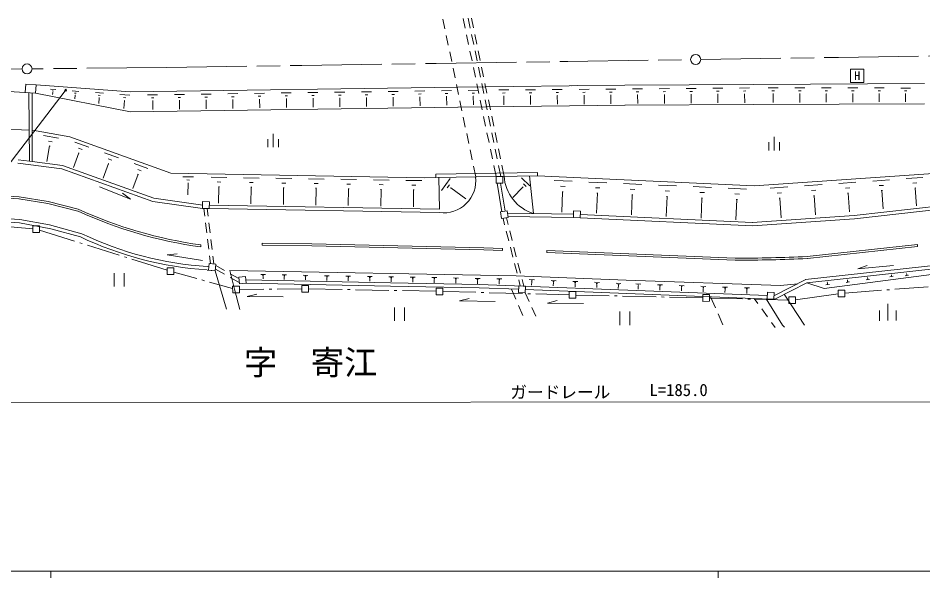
# Model space of a CAD drawing. Units: millimetres, scale not verified. Extents: x 40000 to 680000, y 20000 to 380000.
# Drawn here: x 263091 to 398664, y 204000 to 287824 of the extents above; entities that cross this region are included whole.
import ezdxf
from ezdxf.enums import TextEntityAlignment as Align

# ---------------------------------------------------------------- set-up
doc = ezdxf.new("R2010")
doc.units = ezdxf.units.MM
doc.header["$LTSCALE"] = 1000
doc.linetypes.add('CHAIN', pattern=[18.5, 12, -1.5, 3.5, -1.5])
for name, color, linetype, lineweight in [('M-BGD', 7, 'Continuous', 13), ('M-BMK', 2, 'CHAIN', 13), ('M-BMK-ROW', 30, 'Continuous', 13), ('M-BMK-SRVR', 3, 'Continuous', 13), ('M-STR-HTXT', 7, 'Continuous', 13), ('M-STR-STR1', 1, 'Continuous', 13), ('M-STR-STRC', 7, 'Continuous', 13), ('M-TTL-BAND', 7, 'Continuous', 13)]:
    doc.layers.add(name, color=color, linetype=linetype, lineweight=lineweight)
doc.layers.add('M-BMK-HTXT', color=7, linetype='Continuous')
doc.styles.add('ＭＳ ゴシック', font='')
doc.styles.get('ＭＳ ゴシック').set_extended_font_data('MS Gothic')

msp = doc.modelspace()

# ---------------------------------------------------------------- linework, layer by layer
at = {"layer": 'M-BGD'}
for p, q in [((330849, 286340), (330547, 287809)), ((331330, 286355), (331028, 287824)), ((331354, 283891), (331051, 285360)), ((331835, 283907), (331532, 285376)), ((331858, 281443), (331556, 282912)), ((332339, 281458), (332037, 282927)), ((332363, 278994), (332060, 280463)), ((332844, 279010), (332541, 280479)), ((264160, 276695), (264249, 277938)), ((264249, 277938), (265782, 277839)), ((332868, 276546), (332565, 278015)), ((333348, 276561), (333045, 278030)), ((373302, 277869), (398883, 278009)), ((255746, 277240), (265703, 276586)), ((264711, 276686), (264799, 266390)), ((265222, 276626), (265219, 266340)), ((265782, 277839), (265703, 276586)), ((265703, 276586), (279917, 273783)), ((265782, 277839), (279875, 276787)), ((268727, 277110), (267926, 277169)), ((268407, 276899), (268206, 276909)), ((268317, 276659), (268267, 276669)), ((268287, 276659), (268267, 276388)), ((272203, 276852), (271191, 276931)), ((271802, 276581), (271552, 276601)), ((275899, 276584), (274667, 276673)), ((328962, 277495), (279875, 276787)), ((298515, 276551), (300017, 276572)), ((302521, 276614), (304023, 276635)), ((306527, 276667), (308020, 276688)), ((310524, 276720), (312026, 276741)), ((314530, 276783), (316032, 276805)), ((318536, 276836), (320029, 276858)), ((322532, 276890), (324035, 276921)), ((326539, 276953), (328031, 276974)), ((354002, 277795), (328962, 277495)), ((330535, 277006), (332037, 277027)), ((331106, 276565), (331477, 276576)), ((335102, 277059), (336615, 277070)), ((335674, 276609), (336054, 276619)), ((339119, 277092), (340621, 277103)), ((339690, 276642), (340060, 276652)), ((343125, 277125), (344637, 277137)), ((343696, 276675), (344077, 276685)), ((346971, 277709), (345969, 277698)), ((347141, 277158), (348644, 277170)), ((347713, 276708), (348083, 276718)), ((351148, 277191), (352660, 277203)), ((351719, 276741), (352100, 276751)), ((354002, 277795), (373302, 277869)), ((355164, 277225), (356666, 277236)), ((355725, 276774), (356106, 276785)), ((359170, 277258), (360673, 277269)), ((359742, 276807), (360112, 276818)), ((363177, 277291), (364679, 277302)), ((363748, 276840), (364119, 276851)), ((367183, 277324), (368685, 277335)), ((367754, 276873), (368125, 276884)), ((371189, 277357), (372692, 277368)), ((371761, 276906), (372141, 276917)), ((375476, 277370), (376969, 277371)), ((376037, 276920), (376408, 276920)), ((379472, 277363), (380955, 277364)), ((380034, 276923), (380404, 276923)), ((383459, 277366), (384931, 277367)), ((384010, 276926), (384381, 276926)), ((387435, 277359), (388897, 277360)), ((387986, 276919), (388347, 276919)), ((391401, 277362), (392844, 277363)), ((391943, 276922), (392303, 276922)), ((395348, 277355), (396790, 277356)), ((395889, 276925), (396249, 276925)), ((271652, 276290), (271613, 275730)), ((271682, 276280), (271622, 276290)), ((275408, 276243), (275098, 276273)), ((275228, 275882), (275169, 275031)), ((275268, 275883), (275188, 275892)), ((279835, 276287), (278353, 276396)), ((279245, 275886), (278874, 275915)), ((279025, 275465), (278935, 274283)), ((279075, 275455), (278984, 275465)), ((282499, 276329), (284002, 276350)), ((283071, 275878), (283441, 275889)), ((283211, 275438), (283311, 275438)), ((283261, 275438), (283282, 274136)), ((286506, 276382), (288008, 276403)), ((287077, 275941), (287448, 275942)), ((287218, 275491), (287318, 275491)), ((287268, 275491), (287289, 274189)), ((290512, 276435), (292004, 276456)), ((291073, 275995), (291454, 276005)), ((291224, 275554), (291314, 275554)), ((291274, 275554), (291285, 274252)), ((294508, 276498), (296011, 276519)), ((295080, 276058), (295460, 276058)), ((295230, 275607), (295320, 275607)), ((295280, 275607), (295291, 274305)), ((299086, 276111), (299456, 276121)), ((299236, 275660), (299327, 275660)), ((299277, 275660), (299298, 274368)), ((303092, 276164), (303463, 276174)), ((303233, 275723), (303333, 275723)), ((303283, 275723), (303304, 274421)), ((307088, 276227), (307469, 276227)), ((307239, 275776), (307329, 275776)), ((307289, 275776), (307310, 274484)), ((311095, 276280), (311475, 276290)), ((311245, 275839), (311336, 275839)), ((311285, 275839), (311306, 274537)), ((315101, 276343), (315472, 276343)), ((315242, 275892), (315342, 275893)), ((315292, 275893), (315313, 274601)), ((319097, 276396), (319478, 276406)), ((319248, 275946), (319338, 275946)), ((319298, 275946), (319309, 274654)), ((323104, 276449), (323474, 276460)), ((323244, 276009), (323344, 276009)), ((323294, 276009), (323315, 274707)), ((327100, 276512), (327481, 276513)), ((327251, 276062), (327341, 276062)), ((327301, 276062), (327312, 274770)), ((331257, 276115), (331347, 276115)), ((331297, 276115), (331318, 274813)), ((333372, 274097), (333069, 275566)), ((333853, 274112), (333550, 275582)), ((335814, 276158), (335914, 276158)), ((335864, 276158), (335875, 274846)), ((339830, 276191), (339921, 276191)), ((339881, 276191), (339892, 274889)), ((343847, 276224), (343937, 276225)), ((343887, 276224), (343898, 274922)), ((347853, 276258), (347943, 276258)), ((347903, 276258), (347914, 274956)), ((351859, 276291), (351960, 276291)), ((351910, 276291), (351921, 274989)), ((355876, 276324), (355966, 276324)), ((355916, 276324), (355927, 275022)), ((359882, 276357), (359972, 276357)), ((359932, 276357), (359943, 275055)), ((363888, 276390), (363989, 276390)), ((363939, 276390), (363950, 275088)), ((367895, 276423), (367995, 276423)), ((367945, 276423), (367956, 275121)), ((371901, 276456), (372001, 276456)), ((371951, 276456), (371962, 275154)), ((376178, 276469), (376268, 276469)), ((376228, 276469), (376219, 275187)), ((380164, 276472), (380264, 276472)), ((380214, 276472), (380215, 275200)), ((384151, 276485), (384241, 276485)), ((384191, 276485), (384192, 275223)), ((388117, 276488), (388207, 276488)), ((388167, 276488), (388168, 275246)), ((392073, 276491), (392163, 276491)), ((392123, 276491), (392124, 275269)), ((396019, 276494), (396110, 276494)), ((396069, 276494), (396070, 275282)), ((329005, 274491), (279917, 273783)), ((354034, 274790), (328995, 274491)), ((354014, 274790), (373315, 274864)), ((373315, 274864), (398895, 275004)), ((333877, 271649), (333574, 273118)), ((334357, 271664), (334054, 273133)), ((257904, 271332), (264755, 271037)), ((265226, 271027), (270856, 270060)), ((266909, 270227), (269163, 269838)), ((270856, 270060), (285984, 264603)), ((301287, 270482), (301289, 268479)), ((334381, 269200), (334079, 270669)), ((334861, 269215), (334559, 270684)), ((376390, 270025), (376391, 268022)), ((267802, 268675), (267403, 266352)), ((267641, 269407), (268202, 269307)), ((267732, 268695), (267872, 268666)), ((271597, 269259), (273691, 268500)), ((300486, 269680), (300487, 268478)), ((302090, 268480), (302089, 269682)), ((375589, 269224), (375590, 268022)), ((377192, 268023), (377191, 269225)), ((272190, 267627), (271410, 265463)), ((272129, 267647), (272260, 267607)), ((272159, 268348), (272680, 268158)), ((276046, 267650), (278120, 266900)), ((334886, 266751), (334583, 268221)), ((335366, 266767), (335063, 268236)), ((263046, 266118), (269637, 265261)), ((263106, 266609), (264799, 266390)), ((264799, 266390), (265219, 266340)), ((265219, 266340), (269757, 265752)), ((269757, 265752), (283422, 260855)), ((276628, 266028), (275858, 263874)), ((276568, 266058), (276698, 266008)), ((276597, 266749), (277118, 266559)), ((280474, 266061), (282548, 265311)), ((335433, 264099), (335088, 265772)), ((335913, 264109), (335568, 265787)), ((269637, 265261), (283303, 260364)), ((281066, 264439), (280286, 262295)), ((280996, 264459), (281126, 264419)), ((281025, 265150), (281546, 264970)), ((285984, 264603), (323934, 263920)), ((325697, 264442), (340931, 264694)), ((325697, 264442), (325707, 263941)), ((340931, 264694), (340941, 264193)), ((373394, 262685), (405934, 264973)), ((219789, 263601), (263251, 260760)), ((219809, 263902), (263270, 261060)), ((287787, 264073), (289390, 264044)), ((288378, 263583), (288779, 263573)), ((288519, 263092), (288619, 263092)), ((288569, 263092), (288540, 261379)), ((292024, 264006), (294367, 263968)), ((292896, 263286), (293477, 263276)), ((296872, 263920), (299225, 263881)), ((297743, 263209), (298334, 263200)), ((301729, 263843), (304083, 263805)), ((302601, 263123), (303192, 263113)), ((306587, 263767), (308951, 263728)), ((307459, 263046), (308050, 263037)), ((311455, 263690), (313819, 263652)), ((316323, 263614), (318686, 263576)), ((321190, 263527), (323564, 263489)), ((323934, 263920), (325707, 263941)), ((325707, 263941), (340941, 264193)), ((326148, 263952), (326242, 259194)), ((326550, 262009), (327831, 263803)), ((335703, 264099), (334701, 264098)), ((334701, 264098), (334702, 263097)), ((334702, 263097), (335704, 263098)), ((334872, 263097), (335567, 258821)), ((335383, 263097), (336057, 258901)), ((335704, 263098), (335703, 264099)), ((338528, 263901), (339760, 262700)), ((340334, 258554), (339729, 264222)), ((340941, 264193), (373394, 262685)), ((346110, 263386), (343396, 263504)), ((351318, 263159), (348604, 263277)), ((356537, 262923), (353823, 263051)), ((388628, 263257), (386064, 263075)), ((393655, 263602), (391141, 263430)), ((398643, 263956), (396169, 263784)), ((397772, 263144), (397151, 263104)), ((275278, 262581), (279927, 260712)), ((293097, 262575), (293247, 262575)), ((293177, 262575), (293128, 260091)), ((297954, 262498), (298095, 262498)), ((298024, 262498), (297986, 260004)), ((302812, 262412), (302952, 262412)), ((302882, 262412), (302844, 259918)), ((307670, 262335), (307820, 262335)), ((307740, 262335), (307702, 259831)), ((312327, 262960), (312918, 262950)), ((312538, 262249), (312688, 262249)), ((312608, 262249), (312570, 259745)), ((317195, 262883), (317785, 262874)), ((317405, 262172), (317556, 262172)), ((317486, 262172), (317437, 259648)), ((322072, 262807), (322663, 262797)), ((322283, 262086), (322433, 262086)), ((322353, 262086), (322315, 259562)), ((327391, 262430), (327711, 262881)), ((327872, 262340), (327952, 262451)), ((327912, 262401), (330187, 260780)), ((338709, 262499), (337238, 260985)), ((338659, 262549), (338759, 262449)), ((338819, 263010), (339210, 262619)), ((345049, 262614), (344378, 262653)), ((344679, 261822), (344541, 258777)), ((344759, 261812), (344589, 261822)), ((350267, 262387), (349586, 262417)), ((355486, 262161), (354805, 262190)), ((361765, 262696), (359041, 262815)), ((360704, 261924), (360023, 261954)), ((366994, 262470), (364259, 262588)), ((365933, 261688), (365252, 261717)), ((372232, 262234), (369498, 262352)), ((378432, 262539), (375768, 262346)), ((377491, 261667), (376820, 261626)), ((383550, 262893), (380936, 262711)), ((382629, 262041), (381978, 262000)), ((387717, 262415), (387076, 262375)), ((392765, 262780), (392134, 262739)), ((392585, 262008), (392425, 261998)), ((392505, 262008), (392697, 259254)), ((397592, 262393), (397432, 262383)), ((397512, 262383), (397705, 259699)), ((220723, 260367), (263353, 257655)), ((263220, 260759), (267568, 260042)), ((263270, 261060), (267618, 260342)), ((272106, 259224), (267618, 260342)), ((278724, 261612), (279927, 260712)), ((283303, 260364), (290725, 259338)), ((283422, 260855), (290795, 259829)), ((290744, 260339), (290725, 259338)), ((291746, 260320), (290744, 260339)), ((291727, 259319), (291746, 260320)), ((349887, 261586), (349759, 258601)), ((349978, 261586), (349807, 261596)), ((355106, 261359), (354978, 258354)), ((355196, 261349), (355026, 261359)), ((360324, 261123), (360196, 258108)), ((360414, 261123), (360244, 261123)), ((365553, 260886), (365425, 257872)), ((365643, 260886), (365473, 260896)), ((371171, 261462), (370480, 261491)), ((370791, 260650), (370653, 257625)), ((370871, 260650), (370701, 260660)), ((377291, 260855), (377131, 260845)), ((377211, 260845), (377414, 257901)), ((382439, 261240), (382269, 261229)), ((382359, 261240), (382562, 258355)), ((387537, 261624), (387377, 261614)), ((387457, 261624), (387649, 258800)), ((222136, 259777), (263323, 257154)), ((272036, 258933), (267548, 260052)), ((290725, 259338), (291727, 259319)), ((290915, 259328), (291055, 258175)), ((291426, 259318), (291567, 258146)), ((291727, 259319), (326232, 258693)), ((291736, 259819), (326242, 259194)), ((336348, 258961), (335356, 258790)), ((336509, 257970), (336348, 258961)), ((346334, 258949), (346294, 257947)), ((347335, 258910), (346334, 258949)), ((388361, 258279), (401781, 259752)), ((388411, 257789), (401832, 259261)), ((267791, 256867), (263353, 257655)), ((335356, 258790), (335527, 257799)), ((335527, 257799), (336509, 257970)), ((335748, 257839), (335991, 256890)), ((336248, 257920), (336503, 256921)), ((336398, 258621), (346314, 258448)), ((336489, 258110), (346304, 257947)), ((346294, 257947), (347286, 257908)), ((347286, 257908), (347335, 258910)), ((347286, 257908), (373118, 256715)), ((347316, 258409), (373138, 257216)), ((373077, 257206), (388381, 258289)), ((373118, 256715), (388411, 257789)), ((263323, 257154), (268001, 256266)), ((267791, 256867), (272649, 255508)), ((268001, 256266), (272439, 255057)), ((291175, 257182), (291354, 255693)), ((291687, 257153), (291866, 255664)), ((336238, 255921), (336610, 254468)), ((336751, 255952), (337122, 254498)), ((290489, 253849), (290449, 253558)), ((291474, 254700), (291654, 253211)), ((291985, 254671), (292164, 253181)), ((299643, 254126), (307095, 254002)), ((299643, 254126), (299643, 253826)), ((299643, 253826), (307085, 253701)), ((307085, 253701), (332877, 253110)), ((307095, 254002), (332887, 253410)), ((337369, 253529), (337740, 252076)), ((381314, 252114), (397829, 253920)), ((381355, 251814), (397859, 253629)), ((397829, 253920), (397859, 253629)), ((285442, 252363), (286934, 252524)), ((285442, 252363), (290741, 251525)), ((291774, 252218), (291913, 251066)), ((292283, 252189), (292424, 251016)), ((332877, 253110), (335661, 253001)), ((332887, 253410), (335671, 253302)), ((335671, 253302), (335661, 253001)), ((336858, 253499), (337229, 252046)), ((342302, 253027), (342292, 252726)), ((342292, 252726), (370538, 251565)), ((342302, 253027), (370557, 251866)), ((291723, 251086), (291634, 250084)), ((292725, 250996), (291723, 251086)), ((292635, 249994), (292725, 250996)), ((337477, 251077), (337849, 249623)), ((337987, 251107), (338358, 249654)), ((401627, 250918), (381087, 248669)), ((277481, 249653), (277483, 247649)), ((278984, 249654), (278985, 247651)), ((291403, 250104), (292635, 249994)), ((291443, 250605), (291673, 250575)), ((291634, 250084), (292635, 249994)), ((292635, 249994), (294322, 244247)), ((292655, 250205), (294006, 249457)), ((292705, 250756), (294006, 250033)), ((294799, 250016), (295522, 247242)), ((294799, 250016), (337737, 249247)), ((294880, 249548), (296182, 248825)), ((401778, 250427), (381267, 248178)), ((383892, 247329), (399966, 249454)), ((388908, 250267), (390310, 250789)), ((388908, 250267), (394246, 250772)), ((396240, 249481), (396220, 249591)), ((396220, 249481), (396250, 249481)), ((294881, 248972), (296232, 248224)), ((297163, 249126), (296162, 249036)), ((296162, 249036), (296252, 248034)), ((296252, 248034), (297254, 248125)), ((297254, 248125), (297163, 249126)), ((297194, 248125), (318899, 247701)), ((297203, 248626), (318908, 248201)), ((299466, 249429), (300138, 249419)), ((299717, 249289), (299877, 249289)), ((299777, 249148), (299817, 249149)), ((299797, 249148), (299787, 248768)), ((302642, 249371), (303323, 249361)), ((302892, 249231), (303062, 249231)), ((302952, 249091), (303002, 249091)), ((302972, 249091), (302973, 248700)), ((305827, 249313), (306518, 249304)), ((306077, 249173), (306257, 249173)), ((306147, 249033), (306187, 249033)), ((306167, 249033), (306158, 248632)), ((309022, 249256), (309713, 249246)), ((309282, 249116), (309453, 249106)), ((309342, 248975), (309383, 248975)), ((309363, 248975), (309353, 248555)), ((312217, 249198), (312918, 249188)), ((312477, 249058), (312658, 249048)), ((312548, 248918), (312588, 248908)), ((312568, 248918), (312558, 248487)), ((315422, 249140), (316133, 249131)), ((315693, 249000), (315873, 248990)), ((315753, 248850), (315803, 248850)), ((315773, 248850), (315773, 248419)), ((318637, 249083), (319358, 249073)), ((318908, 248942), (319088, 248933)), ((318908, 248201), (332210, 247951)), ((318968, 248792), (319018, 248792)), ((318998, 248792), (318988, 248342)), ((321862, 249025), (322583, 249015)), ((322133, 248875), (322313, 248875)), ((322203, 248735), (322243, 248735)), ((322223, 248735), (322213, 248274)), ((325097, 248967), (325829, 248958)), ((325368, 248817), (325548, 248817)), ((325428, 248677), (325478, 248667)), ((325458, 248667), (325449, 248196)), ((328333, 248910), (329064, 248900)), ((328603, 248759), (328794, 248760)), ((328673, 248609), (328714, 248609)), ((328693, 248609), (328684, 248129)), ((331578, 248852), (332319, 248842)), ((331848, 248702), (332039, 248702)), ((331919, 248552), (331969, 248552)), ((331939, 248552), (331929, 248051)), ((334823, 248794), (335574, 248785)), ((335104, 248644), (335294, 248634)), ((335174, 248494), (335224, 248484)), ((335194, 248494), (335184, 247983)), ((337737, 249247), (354184, 248568)), ((338097, 248655), (338339, 247705)), ((338605, 248685), (338860, 247685)), ((339691, 248668), (340442, 248638)), ((339971, 248498), (340162, 248498)), ((340032, 248347), (340082, 248347)), ((340052, 248347), (340032, 247847)), ((342946, 248530), (343697, 248500)), ((343227, 248370), (343407, 248360)), ((343287, 248220), (343337, 248210)), ((343307, 248210), (343287, 247719)), ((346201, 248392), (346943, 248363)), ((346472, 248232), (346662, 248222)), ((349447, 248264), (350188, 248235)), ((349717, 248104), (349908, 248094)), ((352692, 248127), (353423, 248097)), ((354184, 248568), (377311, 247774)), ((381117, 248669), (376341, 246241)), ((381267, 248178), (376572, 245801)), ((383892, 247329), (381267, 248178)), ((384362, 248120), (384332, 248321)), ((384342, 248120), (384372, 248120)), ((387146, 248253), (387677, 248323)), ((387337, 248383), (387467, 248403)), ((387387, 248503), (387367, 248653)), ((387367, 248493), (387407, 248503)), ((390161, 248645), (390662, 248706)), ((390341, 248766), (390461, 248786)), ((390381, 248876), (390371, 248976)), ((390371, 248876), (390401, 248876)), ((393726, 249099), (394197, 249169)), ((393896, 249219), (394007, 249239)), ((393926, 249319), (393956, 249329)), ((393936, 249319), (393936, 249369)), ((396010, 249251), (396511, 249311)), ((396190, 249371), (396310, 249391)), ((295522, 247242), (296305, 244208)), ((318899, 247701), (332200, 247450)), ((332190, 247450), (338109, 247214)), ((332210, 247951), (375349, 246271)), ((337038, 247253), (337682, 245722)), ((338129, 247715), (338090, 246713)), ((339131, 247676), (338129, 247715)), ((339091, 246674), (339131, 247676)), ((339111, 247175), (375830, 245750)), ((346532, 248082), (346582, 248082)), ((346562, 248082), (346543, 247591)), ((349777, 247954), (349827, 247944)), ((349807, 247954), (349788, 247463)), ((352962, 247966), (353143, 247957)), ((353023, 247816), (353073, 247816)), ((353043, 247816), (353023, 247336)), ((355657, 248009), (356388, 247989)), ((355927, 247859), (356108, 247849)), ((355987, 247708), (356038, 247708)), ((356007, 247708), (355998, 247218)), ((358892, 247901), (359643, 247871)), ((359172, 247741), (359353, 247731)), ((359233, 247591), (359283, 247591)), ((359253, 247591), (359243, 247100)), ((362137, 247783), (362888, 247754)), ((362418, 247623), (362608, 247613)), ((362478, 247473), (362528, 247473)), ((362508, 247473), (362488, 246972)), ((365392, 247665), (366154, 247636)), ((365673, 247505), (365863, 247495)), ((365733, 247355), (365783, 247345)), ((365763, 247355), (365744, 246844)), ((368648, 247548), (369409, 247518)), ((368928, 247388), (369119, 247378)), ((368998, 247237), (369049, 247227)), ((369018, 247227), (368999, 246717)), ((371913, 247430), (372684, 247410)), ((372193, 247270), (372394, 247260)), ((372264, 247110), (372314, 247110)), ((372284, 247110), (372274, 246589)), ((375369, 246771), (375330, 245770)), ((376371, 246732), (375369, 246771)), ((377311, 247774), (379915, 248057)), ((384112, 247860), (384673, 247930)), ((384302, 248000), (384442, 248020)), ((297416, 246122), (298878, 246494)), ((297416, 246122), (302784, 246066)), ((329227, 245465), (330679, 245836)), ((329227, 245465), (334585, 245409)), ((338090, 246713), (339091, 246674)), ((339091, 246674), (339674, 245383)), ((342428, 245144), (343880, 245526)), ((366856, 246094), (367574, 244445)), ((373376, 245838), (373921, 245091)), ((375179, 245770), (377646, 241845)), ((375330, 245770), (376331, 245730)), ((376331, 245730), (376371, 246732)), ((376331, 245730), (376572, 245801)), ((377893, 246473), (380941, 241858)), ((319502, 244476), (319503, 242473)), ((321004, 244477), (321006, 242474)), ((338069, 244800), (338713, 243268)), ((340084, 244471), (340667, 243180)), ((342428, 245144), (347786, 245098)), ((374509, 244282), (375392, 243070)), ((393421, 242518), (393419, 245022)), ((353266, 243870), (353268, 241867)), ((354768, 243871), (354770, 241868)), ((367974, 243528), (368692, 241879)), ((392169, 242517), (392168, 244020)), ((394673, 242519), (394672, 244021)), ((375981, 242261), (376525, 241514)), ((377646, 241845), (377927, 241525))]:
    msp.add_line(p, q, dxfattribs=at)
for centre, radius, start, end in [((326859, 263482), 4818, 262.49307, 6.70418), ((342223, 264595), 6330, 183.7867, 252.64954), ((299614, 319240), 66015, 245.37527, 262.04982), ((299614, 319240), 66315, 245.48855, 262.04982), ((294980, 302570), 52583, 244.61855, 266.10182), ((294980, 302570), 52083, 244.61855, 266.10182), ((369065, 545881), 294026, 270.29063, 272.38871), ((369065, 545881), 294327, 270.29063, 272.38871)]:
    msp.add_arc(centre, radius, start, end, dxfattribs=at)
at = {"layer": 'M-BMK'}
for p, q in [((386009, 281945), (406011, 282241)), ((285371, 280437), (305613, 280743)), ((305613, 280743), (325754, 281039)), ((325754, 281039), (345476, 281334)), ((345476, 281334), (363865, 281608)), ((365367, 281629), (386009, 281945)), ((263677, 280211), (245208, 279856)), ((285371, 280437), (265179, 280232))]:
    msp.add_line(p, q, dxfattribs=at)
at = {"layer": 'M-BMK-ROW'}
for p, q in [((265317, 256254), (260219, 256698)), ((265318, 255703), (265317, 256705)), ((265317, 256705), (266318, 256705)), ((266318, 256705), (266319, 255704)), ((266319, 255704), (265318, 255703)), ((266319, 256054), (271566, 254417)), ((272329, 254179), (272711, 254060)), ((273475, 253821), (278248, 252332)), ((279011, 252094), (279393, 251975)), ((280157, 251736), (285404, 250099)), ((285403, 250440), (286405, 250441)), ((285404, 249438), (285403, 250440)), ((286405, 250441), (286406, 249439)), ((286405, 249799), (289861, 248831)), ((286406, 249439), (285404, 249438)), ((290631, 248615), (291016, 248507)), ((291786, 248291), (295241, 247322)), ((295241, 247683), (296243, 247684)), ((295242, 246681), (295241, 247683)), ((296243, 247684), (296243, 246682)), ((296243, 247193), (299920, 247231)), ((300720, 247239), (301120, 247243)), ((301920, 247252), (305598, 247290)), ((305598, 246789), (305597, 247791)), ((305597, 247791), (306599, 247791)), ((306600, 246790), (305598, 246789)), ((306599, 247791), (306600, 246790)), ((306599, 247281), (311666, 247184)), ((312465, 247168), (312865, 247161)), ((313665, 247145), (318664, 247050)), ((319464, 247034), (319864, 247027)), ((320664, 247011), (325730, 246914)), ((325730, 247405), (326731, 247406)), ((325730, 246404), (325730, 247405)), ((326731, 247406), (326732, 246404)), ((326732, 246895), (331693, 246762)), ((345652, 246869), (346653, 246870)), ((345652, 245868), (345652, 246869)), ((346653, 246870), (346654, 245868)), ((385965, 247100), (386967, 247101)), ((385966, 246098), (385965, 247100)), ((386967, 247101), (386968, 246099)), ((386967, 246640), (392461, 247066)), ((393259, 247128), (393658, 247158)), ((394455, 247220), (399440, 247607)), ((296243, 246682), (295242, 246681)), ((326732, 246404), (325730, 246404)), ((332493, 246741), (332893, 246730)), ((333693, 246709), (338691, 246575)), ((339491, 246553), (339891, 246543)), ((340690, 246521), (345652, 246388)), ((346654, 245868), (345652, 245868)), ((346654, 246359), (351675, 246244)), ((352475, 246226), (352875, 246217)), ((353675, 246198), (358673, 246084)), ((359473, 246065), (359873, 246056)), ((360673, 246038), (365694, 245923)), ((365695, 245412), (365694, 246414)), ((365694, 246414), (366695, 246414)), ((366696, 245413), (365695, 245412)), ((366695, 246414), (366696, 245413)), ((366696, 245903), (371646, 245770)), ((372445, 245748), (372845, 245737)), ((373645, 245716), (378595, 245582)), ((378595, 245071), (378595, 246073)), ((378595, 246073), (379596, 246073)), ((379596, 245643), (385966, 246529)), ((379596, 246073), (379597, 245072)), ((386968, 246099), (385966, 246098)), ((379597, 245072), (378595, 245071))]:
    msp.add_line(p, q, dxfattribs=at)
at = {"layer": 'M-BMK-SRVR'}
for centre in [(364616, 281619), (264428, 280221)]:
    msp.add_circle(centre, 751, dxfattribs=at)
at = {"layer": 'M-STR-HTXT'}
msp.add_line((438702, 230413), (256382, 230276), dxfattribs=at)
at = {"layer": 'M-STR-STR1'}
for p, q in [((326737, 287668), (327043, 286200)), ((330084, 286307), (329779, 287776)), ((327246, 285221), (327552, 283752)), ((330594, 283860), (330288, 285328)), ((327756, 282773), (328062, 281304)), ((331104, 281412), (330798, 282881)), ((328265, 280325), (328571, 278857)), ((331613, 278965), (331307, 280433)), ((332123, 276517), (331817, 277986)), ((328775, 277878), (329081, 276409)), ((329284, 275430), (329590, 273962)), ((332632, 274069), (332326, 275538)), ((329794, 272983), (330100, 271514)), ((333142, 271622), (332836, 273090)), ((330304, 270535), (330609, 269067)), ((333651, 269174), (333345, 270643)), ((330813, 268088), (331119, 266619)), ((334161, 266727), (333855, 268195)), ((334710, 264090), (334365, 265748)), ((331323, 265640), (331657, 264036))]:
    msp.add_line(p, q, dxfattribs=at)
at = {"layer": 'M-STR-STRC'}
for p, q in [((387824, 280194), (389827, 280195)), ((387825, 278191), (387824, 280194)), ((389827, 280195), (389828, 278192)), ((389828, 278192), (387825, 278191)), ((246565, 246154), (270129, 276920)), ((270189, 277000), (270259, 277081))]:
    msp.add_line(p, q, dxfattribs=at)
for radius in [140, 110, 80.1, 50.1, 20]:
    msp.add_circle((270219, 277041), radius, dxfattribs=at)
at = {"layer": 'M-TTL-BAND'}
for p, q in [((40000, 205000), (579000, 205000)), ((268000, 205000), (268000, 204000)), ((368000, 205000), (368000, 204000))]:
    msp.add_line(p, q, dxfattribs=at)

# ---------------------------------------------------------------- texts
at = {"layer": 'M-BMK-HTXT', "style": 'ＭＳ ゴシック'}
msp.add_text('字\u3000寄江', height=3666, rotation=0.043, dxfattribs=at).set_placement((296935, 233311), align=Align.BOTTOM_LEFT)
at = {"layer": 'M-STR-HTXT', "style": 'ＭＳ ゴシック'}
for s, p in [('ガードレール', (336830, 230336)), ('L=185.0', (357696, 230674))]:
    msp.add_text(s, height=1833, rotation=0.043, dxfattribs=at).set_placement(p, align=Align.BOTTOM_LEFT)
at = {"layer": 'M-STR-STRC', "style": 'ＭＳ ゴシック'}
msp.add_text('H', height=1320, rotation=0.043, dxfattribs=at).set_placement((388835, 279192), align=Align.MIDDLE_CENTER)

doc.saveas('drawing.dxf')
